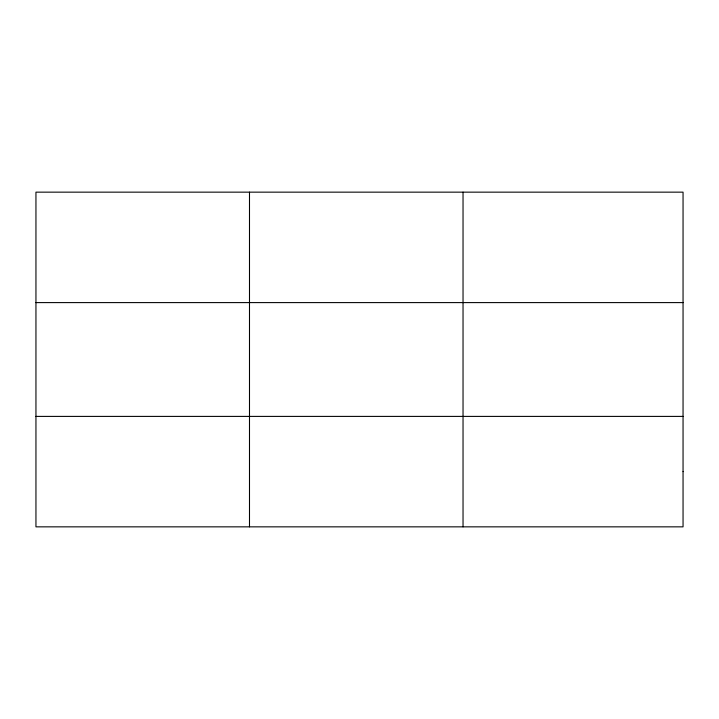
<?xml version="1.0" encoding="UTF-8"?>
<svg xmlns="http://www.w3.org/2000/svg" width="719" height="719" viewBox="0 0 719 719"><rect width="100%" height="100%" fill="white"/><g stroke="black" fill="none" stroke-linecap="round" stroke-linejoin="round"><path stroke-width="1.08" d="M249.493 192.153L249.493 526.847M463.036 192.153L463.036 526.847M35.95 302.6L683.05 302.6M35.95 416.4L683.05 416.4M683.05 471.619L683.05 526.847L35.95 526.847L35.95 192.153L683.05 192.153L683.05 471.619"/></g></svg>
